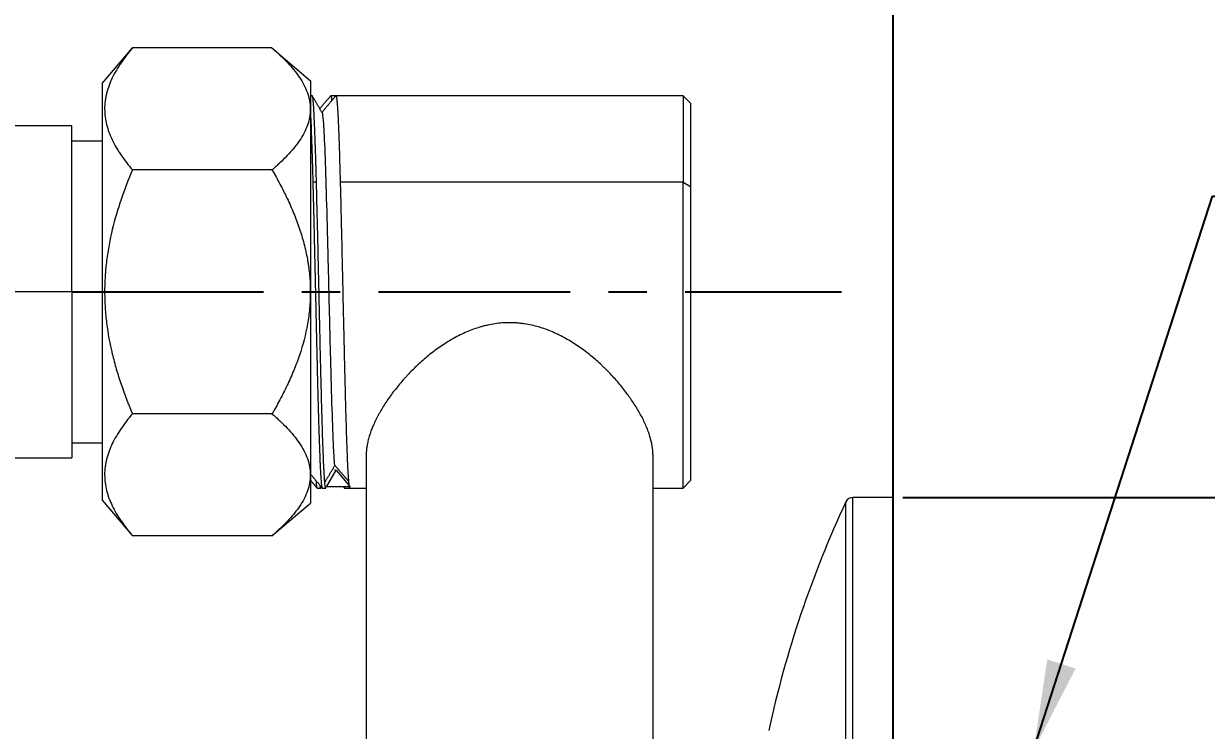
# Model space of a CAD drawing. Header units: millimetres. Extents: x 24958 to 25799, y 1150 to 1745.
# Drawn here: x 25638.9 to 25717.3, y 1353.2 to 1400 of the extents above; entities that cross this region are included whole.
import ezdxf

# ---------------------------------------------------------------- set-up
doc = ezdxf.new("R2010")
doc.units = ezdxf.units.MM
doc.linetypes.add('CENTERX2', pattern=[20.32, 12.7, -2.54, 2.54, -2.54])
for name, color, linetype in [('CENTER', 1, 'CENTERX2'), ('DIM', 3, 'Continuous'), ('벽', 2, 'Continuous')]:
    doc.layers.add(name, color=color, linetype=linetype)
doc.styles.get("Standard").update_dxf_attribs({"font": 'arial.ttf'})
doc.dimstyles.new('ISO-25', dxfattribs={"dimtxt": 7, "dimasz": 5, "dimexe": 1.252, "dimexo": 0.625, "dimgap": 1, "dimtad": 1, "dimtih": 1, "dimtoh": 1, "dimdec": 1, "dimdsep": 46, "dimtxsty": 'Standard', "dimcen": 0, "dimclrd": 3, "dimclre": 3, "dimclrt": 4, "dimadec": 0, "dimazin": 0, "dimtfac": 1, "dimtdec": 1, "dimtmove": 0, "dimatfit": 3, "dimfxl": 1, "dimarcsym": 0})

# ---------------------------------------------------------------- blocks, each defined once
blk = doc.blocks.new('*D67')
at = {"layer": 'Defpoints', "color": 0, "transparency": 16777216}
for p in [(25647.677, 1508.301), (25471.004, 1216.195), (25647.677, 1216.195)]:
    blk.add_point(p, dxfattribs=at)
at = {"layer": 'DIM', "color": 3, "lineweight": -2, "transparency": 16777216}
for p, q in [((25647.052, 1508.301), (25469.752, 1508.301)), ((25471.004, 1502.301), (25471.004, 1367.681)), ((25471.004, 1222.195), (25471.004, 1356.815)), ((25647.052, 1216.195), (25469.752, 1216.195))]:
    blk.add_line(p, q, dxfattribs=at)
at = {"layer": 'DIM', "color": 3, "transparency": 16777216}
for points in [[(25470.004, 1502.301), (25472.004, 1502.301), (25471.004, 1508.301)], [(25470.004, 1222.195), (25472.004, 1222.195), (25471.004, 1216.195)]]:
    blk.add_solid(points, dxfattribs=at)
at = {"layer": 'DIM', "color": 4, "transparency": 16777216, "insert": (25471.004, 1362.248), "char_height": 6, "attachment_point": 5}
blk.add_mtext('(1600)', dxfattribs=at)
blk = doc.blocks.new('*D68')
at = {"layer": 'Defpoints', "color": 0, "transparency": 16777216}
for p in [(25696.555, 1368.603), (25696.555, 1314.603), (25725.232, 1314.603)]:
    blk.add_point(p, dxfattribs=at)
at = {"layer": 'DIM', "color": 3, "lineweight": -2, "transparency": 16777216}
for p, q in [((25697.18, 1368.603), (25726.484, 1368.603)), ((25725.232, 1362.603), (25725.232, 1346.334)), ((25725.232, 1320.603), (25725.232, 1336.872)), ((25697.18, 1314.603), (25726.484, 1314.603))]:
    blk.add_line(p, q, dxfattribs=at)
at = {"layer": 'DIM', "color": 3, "transparency": 16777216}
for points in [[(25724.232, 1362.603), (25726.232, 1362.603), (25725.232, 1368.603)], [(25724.232, 1320.603), (25726.232, 1320.603), (25725.232, 1314.603)]]:
    blk.add_solid(points, dxfattribs=at)
at = {"layer": 'DIM', "color": 4, "transparency": 16777216, "insert": (25725.232, 1341.603), "char_height": 6, "attachment_point": 5}
blk.add_mtext('%%C54', dxfattribs=at)

msp = doc.modelspace()

# ---------------------------------------------------------------- linework, layer by layer
at = {"linetype": 'Continuous', "lineweight": 18, "extrusion": (0, 1, 0)}
for p, q in [((25644.128, 1396.033), (25646.138, 1398.391)), ((25655.383, 1398.391), (25646.138, 1398.391)), ((25655.383, 1398.391), (25657.928, 1396.222)), ((25644.128, 1396.033), (25644.128, 1368.418)), ((25657.928, 1396.222), (25657.928, 1394.346)), ((25658.048, 1395.226), (25657.928, 1395.226)), ((25659.618, 1395.226), (25659.279, 1395.226)), ((25682.628, 1395.226), (25659.621, 1395.226)), ((25682.628, 1395.226), (25682.628, 1389.495)), ((25683.128, 1394.726), (25682.628, 1395.226)), ((25657.928, 1394.346), (25657.928, 1382.224)), ((25642.128, 1393.226), (25622.433, 1393.226)), ((25642.128, 1382.226), (25642.128, 1393.226)), ((25642.128, 1392.226), (25644.128, 1392.226)), ((25655.383, 1390.309), (25646.138, 1390.309)), ((25682.628, 1369.226), (25682.628, 1389.495)), ((25642.128, 1382.226), (25642.128, 1371.226)), ((25657.928, 1382.224), (25657.928, 1370.103)), ((25655.383, 1374.143), (25646.138, 1374.143)), ((25642.128, 1372.226), (25644.128, 1372.226)), ((25622.433, 1371.226), (25642.128, 1371.226)), ((25661.628, 1371.448), (25661.628, 1352.603)), ((25680.628, 1371.448), (25680.628, 1352.603)), ((25657.928, 1370.103), (25657.928, 1368.229)), ((25658.987, 1369.306), (25659.628, 1370.41)), ((25659.628, 1370.41), (25660.56, 1369.306)), ((25660.56, 1369.306), (25658.987, 1369.306)), ((25682.628, 1369.226), (25683.128, 1369.726)), ((25658.372, 1369.226), (25658.612, 1369.226)), ((25658.714, 1369.226), (25658.955, 1369.226)), ((25660.186, 1369.226), (25660.529, 1369.226)), ((25660.528, 1369.226), (25661.629, 1369.226)), ((25680.628, 1369.226), (25682.628, 1369.226)), ((25696.555, 1368.603), (25693.873, 1368.603)), ((25696.555, 1368.603), (25696.555, 1316.204)), ((25644.128, 1368.418), (25646.138, 1366.06)), ((25655.383, 1366.06), (25657.928, 1368.229)), ((25655.383, 1366.06), (25646.138, 1366.06))]:
    msp.add_line(p, q, dxfattribs=at)
at = {"linetype": 'Continuous', "lineweight": 18}
msp.add_line((25683.128, 1394.726), (25683.128, 1369.726), dxfattribs=at)
at = {"linetype": 'Continuous', "lineweight": 13, "extrusion": (0, 1, 0)}
for p, q in [((25658.33, 1389.495), (25658.09, 1389.495)), ((25682.628, 1389.495), (25659.903, 1389.495)), ((25682.628, 1389.495), (25683.128, 1389.216)), ((25642.128, 1382.226), (25622.433, 1382.226)), ((25693.873, 1316.204), (25693.873, 1368.603)), ((25693.42, 1316.475), (25693.42, 1368.315))]:
    msp.add_line(p, q, dxfattribs=at)
at = {"linetype": 'Continuous', "lineweight": 18}
for centre, radius, start, end in [((25693.873, 1368.103), 0.5, 90, 154.94174), ((25758.284, 1337.988), 71.604, 154.94174, 167.76269)]:
    msp.add_arc(centre, radius, start, end, dxfattribs=at)
for points, knots in [([(25646.138, 1398.391), (25645.864, 1398.069), (25645.611, 1397.744), (25645.162, 1397.087), (25644.965, 1396.755), (25644.64, 1396.081), (25644.511, 1395.739), (25644.402, 1395.306), (25644.383, 1395.219), (25644.358, 1395.087), (25644.351, 1395.044), (25644.337, 1394.956), (25644.331, 1394.912), (25644.303, 1394.693), (25644.292, 1394.519), (25644.293, 1394.172), (25644.304, 1393.999), (25644.348, 1393.654), (25644.38, 1393.483), (25644.509, 1392.97), (25644.635, 1392.63), (25644.878, 1392.125), (25644.968, 1391.957), (25645.115, 1391.705), (25645.166, 1391.622), (25645.272, 1391.455), (25645.327, 1391.371), (25645.61, 1390.957), (25645.864, 1390.631), (25646.138, 1390.309)], [0, 0, 0, 0, 0.125, 0.125, 0.25, 0.25, 0.375, 0.375, 0.40625, 0.40625, 0.421875, 0.421875, 0.4375, 0.4375, 0.5, 0.5, 0.5625, 0.5625, 0.625, 0.625, 0.75, 0.75, 0.8125, 0.8125, 0.84375, 0.84375, 0.875, 0.875, 1, 1, 1, 1]), ([(25655.383, 1398.391), (25655.565, 1398.237), (25655.74, 1398.081), (25656.076, 1397.766), (25656.236, 1397.607), (25656.541, 1397.286), (25656.829, 1396.962), (25657.203, 1396.465), (25657.409, 1396.125), (25657.589, 1395.781), (25657.667, 1395.606), (25657.746, 1395.384), (25657.761, 1395.34), (25657.782, 1395.273), (25657.789, 1395.25), (25657.802, 1395.206), (25657.834, 1395.093), (25657.859, 1394.981), (25657.908, 1394.711), (25657.924, 1394.53), (25657.924, 1394.349)], [0, 0, 0, 0, 0.125, 0.125, 0.25, 0.25, 0.375, 0.5, 0.625, 0.625, 0.75, 0.75, 0.78125, 0.78125, 0.796875, 0.796875, 0.8125, 0.875, 0.875, 1, 1, 1, 1]), ([(25658.33, 1389.495), (25658.321, 1389.851), (25658.301, 1390.535), (25658.282, 1391.165), (25658.271, 1391.541), (25658.268, 1391.616), (25658.263, 1391.763), (25658.256, 1391.98), (25658.249, 1392.187), (25658.235, 1392.589), (25658.226, 1392.839), (25658.207, 1393.306), (25658.197, 1393.522), (25658.183, 1393.82), (25658.179, 1393.915), (25658.173, 1394.028), (25658.171, 1394.05), (25658.169, 1394.094), (25658.168, 1394.116), (25658.164, 1394.18), (25658.162, 1394.222), (25658.15, 1394.424), (25658.141, 1394.565), (25658.122, 1394.806), (25658.113, 1394.907), (25658.094, 1395.068), (25658.084, 1395.129), (25658.072, 1395.179), (25658.07, 1395.188), (25658.065, 1395.202), (25658.059, 1395.219), (25658.052, 1395.226), (25658.048, 1395.226)], [0, 0, 0, 0, 0.100523, 0.201045, 0.201045, 0.226176, 0.226176, 0.251307, 0.301568, 0.301568, 0.402091, 0.402091, 0.502613, 0.502613, 0.552874, 0.552874, 0.56544, 0.56544, 0.578005, 0.578005, 0.603136, 0.603136, 0.703658, 0.703658, 0.804181, 0.804181, 0.904704, 0.904704, 0.929834, 0.929834, 0.954965, 1, 1, 1, 1]), ([(25659.279, 1395.226), (25659.279, 1395.226), (25659.28, 1395.226), (25659.29, 1395.223), (25659.299, 1395.2), (25659.318, 1395.113), (25659.327, 1395.049), (25659.337, 1394.957), (25659.338, 1394.948), (25659.339, 1394.94)], [0, 0, 0, 0, 0.024206, 0.024206, 0.489646, 0.489646, 0.955086, 0.955086, 1, 1, 1, 1]), ([(25659.621, 1395.226), (25659.63, 1395.226), (25659.639, 1395.207), (25659.65, 1395.164), (25659.651, 1395.159), (25659.653, 1395.148), (25659.654, 1395.142), (25659.658, 1395.123), (25659.665, 1395.081), (25659.672, 1395.028), (25659.686, 1394.907), (25659.695, 1394.806), (25659.714, 1394.564), (25659.724, 1394.424), (25659.738, 1394.183), (25659.743, 1394.097), (25659.749, 1393.984), (25659.75, 1393.961), (25659.752, 1393.914), (25659.756, 1393.844), (25659.759, 1393.771), (25659.771, 1393.522), (25659.781, 1393.305), (25659.799, 1392.839), (25659.808, 1392.588), (25659.827, 1392.054), (25659.837, 1391.77), (25659.848, 1391.431), (25659.849, 1391.393), (25659.851, 1391.316), (25659.855, 1391.201), (25659.863, 1390.928), (25659.87, 1390.686), (25659.884, 1390.193), (25659.894, 1389.851), (25659.903, 1389.495)], [0, 0, 0, 0, 0.095386, 0.095386, 0.10795, 0.10795, 0.120514, 0.120514, 0.145643, 0.195899, 0.195899, 0.296412, 0.296412, 0.396924, 0.396924, 0.44718, 0.44718, 0.459745, 0.459745, 0.472309, 0.497437, 0.497437, 0.597949, 0.597949, 0.698462, 0.698462, 0.798975, 0.798975, 0.811539, 0.811539, 0.824103, 0.849231, 0.899487, 0.899487, 1, 1, 1, 1]), ([(25657.924, 1394.349), (25657.924, 1394.169), (25657.908, 1393.99), (25657.844, 1393.635), (25657.797, 1393.459), (25657.612, 1392.935), (25657.43, 1392.59), (25657.172, 1392.207), (25657.143, 1392.165), (25657.083, 1392.08), (25656.99, 1391.954), (25656.892, 1391.829), (25656.689, 1391.58), (25656.544, 1391.417), (25656.238, 1391.094), (25656.077, 1390.935), (25655.74, 1390.619), (25655.565, 1390.463), (25655.383, 1390.309)], [0, 0, 0, 0, 0.125, 0.125, 0.25, 0.25, 0.5, 0.5, 0.53125, 0.53125, 0.5625, 0.625, 0.625, 0.75, 0.75, 0.875, 0.875, 1, 1, 1, 1]), ([(25657.928, 1394.101), (25657.93, 1394.07), (25657.932, 1394.039), (25657.935, 1393.984), (25657.936, 1393.961), (25657.938, 1393.914), (25657.942, 1393.844), (25657.945, 1393.771), (25657.957, 1393.522), (25657.966, 1393.305), (25657.985, 1392.839), (25657.995, 1392.588), (25658.014, 1392.054), (25658.023, 1391.77), (25658.034, 1391.431), (25658.035, 1391.393), (25658.037, 1391.316), (25658.041, 1391.201), (25658.049, 1390.928), (25658.056, 1390.686), (25658.07, 1390.193), (25658.08, 1389.851), (25658.09, 1389.495)], [0, 0, 0, 0, 0.031093, 0.031093, 0.053114, 0.053114, 0.075134, 0.119175, 0.119175, 0.29534, 0.29534, 0.471505, 0.471505, 0.64767, 0.64767, 0.669691, 0.669691, 0.691711, 0.735753, 0.823835, 0.823835, 1, 1, 1, 1]), ([(25658.702, 1394.104), (25658.727, 1394.058), (25658.785, 1393.636), (25658.875, 1391.904), (25658.972, 1388.964), (25659.069, 1385.272), (25659.166, 1381.24), (25659.263, 1377.318), (25659.36, 1373.943), (25659.445, 1371.791), (25659.498, 1370.989), (25659.518, 1370.764)], [0, 0, 0, 0, 0.094218, 0.212845, 0.331471, 0.450098, 0.568725, 0.687352, 0.805978, 0.924605, 1, 1, 1, 1]), ([(25646.138, 1390.309), (25645.864, 1389.664), (25645.611, 1389.014), (25645.162, 1387.7), (25644.965, 1387.035), (25644.64, 1385.687), (25644.511, 1385.005), (25644.402, 1384.137), (25644.383, 1383.963), (25644.358, 1383.701), (25644.351, 1383.613), (25644.337, 1383.438), (25644.331, 1383.35), (25644.303, 1382.912), (25644.292, 1382.564), (25644.293, 1381.869), (25644.304, 1381.523), (25644.348, 1380.834), (25644.38, 1380.491), (25644.509, 1379.465), (25644.635, 1378.786), (25644.878, 1377.775), (25644.968, 1377.439), (25645.115, 1376.936), (25645.166, 1376.769), (25645.272, 1376.435), (25645.327, 1376.269), (25645.61, 1375.44), (25645.864, 1374.787), (25646.138, 1374.143)], [0, 0, 0, 0, 0.125, 0.125, 0.25, 0.25, 0.375, 0.375, 0.40625, 0.40625, 0.421875, 0.421875, 0.4375, 0.4375, 0.5, 0.5, 0.5625, 0.5625, 0.625, 0.625, 0.75, 0.75, 0.8125, 0.8125, 0.84375, 0.84375, 0.875, 0.875, 1, 1, 1, 1]), ([(25655.383, 1390.309), (25655.565, 1389.999), (25655.74, 1389.687), (25656.076, 1389.057), (25656.236, 1388.74), (25656.541, 1388.098), (25656.829, 1387.45), (25657.203, 1386.456), (25657.409, 1385.777), (25657.589, 1385.087), (25657.667, 1384.738), (25657.746, 1384.294), (25657.761, 1384.205), (25657.782, 1384.071), (25657.789, 1384.026), (25657.802, 1383.937), (25657.834, 1383.713), (25657.859, 1383.488), (25657.908, 1382.948), (25657.924, 1382.586), (25657.924, 1382.224)], [0, 0, 0, 0, 0.125, 0.125, 0.25, 0.25, 0.375, 0.5, 0.625, 0.625, 0.75, 0.75, 0.78125, 0.78125, 0.796875, 0.796875, 0.8125, 0.875, 0.875, 1, 1, 1, 1]), ([(25658.09, 1389.495), (25658.099, 1389.139), (25658.109, 1388.774), (25658.128, 1388.024), (25658.137, 1387.64), (25658.151, 1387.049), (25658.156, 1386.849), (25658.163, 1386.547), (25658.165, 1386.445), (25658.17, 1386.243), (25658.172, 1386.141), (25658.184, 1385.632), (25658.194, 1385.221), (25658.213, 1384.391), (25658.222, 1383.973), (25658.236, 1383.34), (25658.241, 1383.128), (25658.248, 1382.808), (25658.251, 1382.648), (25658.255, 1382.488), (25658.257, 1382.381), (25658.258, 1382.327), (25658.269, 1381.844), (25658.279, 1381.419), (25658.298, 1380.575), (25658.307, 1380.156), (25658.326, 1379.325), (25658.335, 1378.913), (25658.347, 1378.402), (25658.349, 1378.3), (25658.354, 1378.096), (25658.356, 1377.994), (25658.364, 1377.691), (25658.368, 1377.492), (25658.383, 1376.901), (25658.402, 1376.134), (25658.42, 1375.406), (25658.434, 1374.874), (25658.439, 1374.7), (25658.446, 1374.442), (25658.448, 1374.356), (25658.452, 1374.229), (25658.453, 1374.187), (25658.456, 1374.103), (25658.466, 1373.727), (25658.477, 1373.371), (25658.496, 1372.77), (25658.505, 1372.484), (25658.524, 1371.944), (25658.533, 1371.689), (25658.545, 1371.39), (25658.547, 1371.332), (25658.551, 1371.245), (25658.552, 1371.216), (25658.555, 1371.16), (25658.561, 1371.02), (25658.567, 1370.887), (25658.581, 1370.585), (25658.6, 1370.219), (25658.618, 1369.93), (25658.632, 1369.742), (25658.637, 1369.684), (25658.643, 1369.617), (25658.644, 1369.605), (25658.647, 1369.579), (25658.648, 1369.567), (25658.651, 1369.531), (25658.654, 1369.508), (25658.666, 1369.402), (25658.675, 1369.338), (25658.694, 1369.251), (25658.704, 1369.228), (25658.713, 1369.226), (25658.714, 1369.226), (25658.714, 1369.226)], [0, 0, 0, 0, 0.045349, 0.045349, 0.090699, 0.090699, 0.113374, 0.113374, 0.124711, 0.124711, 0.136048, 0.136048, 0.181398, 0.181398, 0.226747, 0.226747, 0.249422, 0.249422, 0.260759, 0.266428, 0.266428, 0.272096, 0.272096, 0.317446, 0.317446, 0.362795, 0.362795, 0.408145, 0.408145, 0.419482, 0.419482, 0.430819, 0.430819, 0.453494, 0.453494, 0.498844, 0.544193, 0.544193, 0.566868, 0.566868, 0.578205, 0.578205, 0.583874, 0.583874, 0.589542, 0.634892, 0.634892, 0.680241, 0.680241, 0.725591, 0.725591, 0.736928, 0.736928, 0.742597, 0.742597, 0.748265, 0.77094, 0.77094, 0.816289, 0.861639, 0.861639, 0.884314, 0.884314, 0.889982, 0.889982, 0.895651, 0.895651, 0.906988, 0.906988, 0.952338, 0.952338, 0.997687, 0.997687, 1, 1, 1, 1]), ([(25658.955, 1369.226), (25658.952, 1369.226), (25658.942, 1369.233), (25658.932, 1369.263), (25658.923, 1369.302), (25658.922, 1369.311), (25658.918, 1369.33), (25658.913, 1369.36), (25658.908, 1369.396), (25658.898, 1369.476), (25658.884, 1369.605), (25658.863, 1369.86), (25658.85, 1370.071), (25658.84, 1370.246), (25658.834, 1370.337), (25658.829, 1370.435), (25658.826, 1370.501), (25658.824, 1370.535), (25658.816, 1370.706), (25658.809, 1370.853), (25658.795, 1371.164), (25658.781, 1371.493), (25658.761, 1372.04), (25658.747, 1372.44), (25658.737, 1372.753), (25658.734, 1372.86), (25658.728, 1373.024), (25658.727, 1373.079), (25658.723, 1373.19), (25658.715, 1373.469), (25658.699, 1373.99), (25658.679, 1374.723), (25658.658, 1375.493), (25658.645, 1376.032), (25658.636, 1376.377), (25658.634, 1376.447), (25658.631, 1376.586), (25658.629, 1376.656), (25658.624, 1376.867), (25658.621, 1377.009), (25658.61, 1377.435), (25658.597, 1378.01), (25658.576, 1378.891), (25658.562, 1379.489), (25658.549, 1380.094), (25658.542, 1380.4), (25658.533, 1380.786), (25658.532, 1380.863), (25658.528, 1381.017), (25658.523, 1381.249), (25658.518, 1381.48), (25658.508, 1381.942), (25658.494, 1382.557), (25658.473, 1383.475), (25658.46, 1384.085), (25658.45, 1384.541), (25658.445, 1384.769), (25658.439, 1384.996), (25658.436, 1385.148), (25658.434, 1385.224), (25658.426, 1385.601), (25658.419, 1385.898), (25658.405, 1386.483), (25658.391, 1387.06), (25658.371, 1387.899), (25658.357, 1388.441), (25658.344, 1388.975), (25658.337, 1389.237), (25658.33, 1389.495)], [0, 0, 0, 0, 0.014472, 0.047322, 0.047322, 0.055535, 0.055535, 0.063748, 0.080173, 0.080173, 0.113024, 0.145875, 0.178726, 0.178726, 0.195152, 0.203364, 0.203364, 0.211577, 0.211577, 0.244428, 0.244428, 0.277279, 0.31013, 0.342981, 0.342981, 0.359406, 0.359406, 0.367619, 0.367619, 0.375832, 0.408683, 0.441534, 0.474385, 0.507236, 0.507236, 0.515449, 0.515449, 0.523661, 0.523661, 0.540087, 0.540087, 0.572938, 0.605789, 0.63864, 0.63864, 0.671491, 0.671491, 0.679703, 0.679703, 0.687916, 0.704341, 0.704341, 0.737192, 0.770043, 0.802894, 0.802894, 0.81932, 0.827533, 0.827533, 0.835745, 0.835745, 0.868596, 0.868596, 0.901447, 0.934298, 0.967149, 0.967149, 1, 1, 1, 1]), ([(25659.903, 1389.495), (25659.91, 1389.237), (25659.924, 1388.712), (25659.945, 1387.893), (25659.959, 1387.327), (25659.967, 1386.968), (25659.969, 1386.895), (25659.972, 1386.75), (25659.974, 1386.677), (25659.979, 1386.458), (25659.983, 1386.311), (25659.993, 1385.869), (25659.999, 1385.572), (25660.013, 1384.975), (25660.027, 1384.374), (25660.041, 1383.765), (25660.054, 1383.153), (25660.061, 1382.845), (25660.07, 1382.457), (25660.071, 1382.38), (25660.075, 1382.224), (25660.08, 1381.991), (25660.085, 1381.76), (25660.095, 1381.297), (25660.102, 1380.991), (25660.116, 1380.382), (25660.13, 1379.776), (25660.143, 1379.177), (25660.154, 1378.73), (25660.159, 1378.508), (25660.164, 1378.286), (25660.167, 1378.138), (25660.169, 1378.065), (25660.177, 1377.697), (25660.184, 1377.409), (25660.198, 1376.842), (25660.205, 1376.564), (25660.218, 1376.019), (25660.232, 1375.483), (25660.246, 1374.969), (25660.256, 1374.591), (25660.26, 1374.466), (25660.265, 1374.281), (25660.266, 1374.22), (25660.27, 1374.098), (25660.278, 1373.796), (25660.287, 1373.507), (25660.3, 1373.06), (25660.314, 1372.63), (25660.335, 1372.033), (25660.349, 1371.667), (25660.357, 1371.449), (25660.359, 1371.406), (25660.362, 1371.321), (25660.364, 1371.279), (25660.369, 1371.154), (25660.372, 1371.074), (25660.383, 1370.84), (25660.389, 1370.695), (25660.403, 1370.424), (25660.417, 1370.173), (25660.431, 1369.962), (25660.444, 1369.771), (25660.451, 1369.686), (25660.46, 1369.592), (25660.461, 1369.574), (25660.465, 1369.539), (25660.47, 1369.489), (25660.475, 1369.445), (25660.485, 1369.366), (25660.492, 1369.324), (25660.506, 1369.261), (25660.516, 1369.232), (25660.526, 1369.226), (25660.528, 1369.226)], [0, 0, 0, 0, 0.032858, 0.065716, 0.098574, 0.098574, 0.106788, 0.106788, 0.115003, 0.115003, 0.131432, 0.131432, 0.16429, 0.16429, 0.197148, 0.230006, 0.230006, 0.262864, 0.262864, 0.271078, 0.271078, 0.279293, 0.295722, 0.295722, 0.32858, 0.32858, 0.361438, 0.394296, 0.394296, 0.410725, 0.418939, 0.418939, 0.427154, 0.427154, 0.460012, 0.460012, 0.49287, 0.49287, 0.525728, 0.558586, 0.558586, 0.575015, 0.575015, 0.583229, 0.583229, 0.591444, 0.624302, 0.624302, 0.65716, 0.690018, 0.722876, 0.722876, 0.73109, 0.73109, 0.739305, 0.739305, 0.755734, 0.755734, 0.788592, 0.788592, 0.82145, 0.854308, 0.854308, 0.887166, 0.887166, 0.89538, 0.89538, 0.903595, 0.920024, 0.920024, 0.952882, 0.952882, 0.98574, 1, 1, 1, 1]), ([(25657.924, 1382.224), (25657.924, 1381.864), (25657.908, 1381.506), (25657.844, 1380.796), (25657.797, 1380.444), (25657.612, 1379.395), (25657.43, 1378.706), (25657.172, 1377.94), (25657.143, 1377.855), (25657.083, 1377.686), (25656.99, 1377.433), (25656.892, 1377.183), (25656.689, 1376.687), (25656.544, 1376.36), (25656.238, 1375.714), (25656.077, 1375.396), (25655.74, 1374.764), (25655.565, 1374.452), (25655.383, 1374.143)], [0, 0, 0, 0, 0.125, 0.125, 0.25, 0.25, 0.5, 0.5, 0.53125, 0.53125, 0.5625, 0.625, 0.625, 0.75, 0.75, 0.875, 0.875, 1, 1, 1, 1]), ([(25680.628, 1371.448), (25680.628, 1371.632), (25680.611, 1371.824), (25680.545, 1372.222), (25680.496, 1372.43), (25680.399, 1372.751), (25680.362, 1372.86), (25680.302, 1373.027), (25680.28, 1373.082), (25680.236, 1373.195), (25680.213, 1373.252), (25680.093, 1373.536), (25679.982, 1373.767), (25679.736, 1374.231), (25679.6, 1374.465), (25679.377, 1374.818), (25679.299, 1374.937), (25679.178, 1375.114), (25679.137, 1375.173), (25679.053, 1375.292), (25679.011, 1375.351), (25678.795, 1375.646), (25678.612, 1375.88), (25678.227, 1376.34), (25678.024, 1376.567), (25677.706, 1376.902), (25677.597, 1377.013), (25677.43, 1377.178), (25677.374, 1377.232), (25677.26, 1377.341), (25677.203, 1377.395), (25676.913, 1377.662), (25676.674, 1377.869), (25676.179, 1378.264), (25675.925, 1378.454), (25675.398, 1378.813), (25675.126, 1378.982), (25674.703, 1379.218), (25674.559, 1379.293), (25674.34, 1379.402), (25674.266, 1379.437), (25674.118, 1379.505), (25674.044, 1379.538), (25673.67, 1379.698), (25673.366, 1379.809), (25672.744, 1379.99), (25672.426, 1380.061), (25672.061, 1380.115), (25672.02, 1380.121), (25671.939, 1380.131), (25671.816, 1380.146), (25671.532, 1380.172), (25671.289, 1380.181), (25670.803, 1380.181), (25670.48, 1380.157), (25669.998, 1380.086), (25669.838, 1380.056), (25669.638, 1380.012), (25669.598, 1380.003), (25669.518, 1379.984), (25669.399, 1379.955), (25669.281, 1379.922), (25668.89, 1379.808), (25668.586, 1379.698), (25667.992, 1379.444), (25667.703, 1379.3), (25667.349, 1379.103), (25667.279, 1379.063), (25667.139, 1378.981), (25667.069, 1378.939), (25666.863, 1378.811), (25666.728, 1378.723), (25666.33, 1378.452), (25666.074, 1378.262), (25665.581, 1377.867), (25665.343, 1377.661), (25664.883, 1377.237), (25664.661, 1377.019), (25664.394, 1376.738), (25664.341, 1376.681), (25664.237, 1376.568), (25664.082, 1376.397), (25663.934, 1376.225), (25663.646, 1375.88), (25663.464, 1375.649), (25663.123, 1375.183), (25662.963, 1374.949), (25662.74, 1374.597), (25662.668, 1374.479), (25662.565, 1374.303), (25662.515, 1374.215), (25662.466, 1374.127), (25662.434, 1374.068), (25662.418, 1374.038), (25662.278, 1373.774), (25662.167, 1373.543), (25661.976, 1373.092), (25661.895, 1372.871), (25661.796, 1372.548), (25661.767, 1372.442), (25661.73, 1372.285), (25661.718, 1372.233), (25661.697, 1372.129), (25661.688, 1372.078), (25661.645, 1371.825), (25661.628, 1371.632), (25661.628, 1371.448)], [0, 0, 0, 0, 0.03125, 0.03125, 0.0625, 0.0625, 0.078125, 0.078125, 0.085937, 0.085937, 0.09375, 0.09375, 0.125, 0.125, 0.15625, 0.15625, 0.171875, 0.171875, 0.179687, 0.179687, 0.1875, 0.1875, 0.21875, 0.21875, 0.25, 0.25, 0.265625, 0.265625, 0.273437, 0.273437, 0.28125, 0.28125, 0.3125, 0.3125, 0.34375, 0.34375, 0.375, 0.375, 0.390625, 0.390625, 0.398437, 0.398437, 0.40625, 0.40625, 0.4375, 0.4375, 0.46875, 0.46875, 0.472656, 0.472656, 0.476562, 0.484375, 0.5, 0.5, 0.53125, 0.53125, 0.546875, 0.546875, 0.550781, 0.550781, 0.554687, 0.5625, 0.5625, 0.59375, 0.59375, 0.625, 0.625, 0.632812, 0.632812, 0.640625, 0.640625, 0.65625, 0.65625, 0.6875, 0.6875, 0.71875, 0.71875, 0.75, 0.75, 0.757812, 0.757812, 0.765625, 0.78125, 0.78125, 0.8125, 0.8125, 0.84375, 0.84375, 0.859375, 0.859375, 0.867187, 0.871094, 0.871094, 0.875, 0.875, 0.90625, 0.90625, 0.9375, 0.9375, 0.953125, 0.953125, 0.960937, 0.960937, 0.96875, 0.96875, 1, 1, 1, 1]), ([(25646.138, 1374.143), (25645.864, 1373.821), (25645.611, 1373.496), (25645.162, 1372.838), (25644.965, 1372.506), (25644.64, 1371.832), (25644.511, 1371.491), (25644.402, 1371.057), (25644.383, 1370.97), (25644.358, 1370.839), (25644.351, 1370.795), (25644.337, 1370.707), (25644.331, 1370.663), (25644.303, 1370.445), (25644.292, 1370.27), (25644.293, 1369.923), (25644.304, 1369.75), (25644.348, 1369.405), (25644.38, 1369.234), (25644.509, 1368.721), (25644.635, 1368.382), (25644.878, 1367.876), (25644.968, 1367.708), (25645.115, 1367.457), (25645.166, 1367.373), (25645.272, 1367.206), (25645.327, 1367.123), (25645.61, 1366.708), (25645.864, 1366.382), (25646.138, 1366.06)], [0, 0, 0, 0, 0.125, 0.125, 0.25, 0.25, 0.375, 0.375, 0.40625, 0.40625, 0.421875, 0.421875, 0.4375, 0.4375, 0.5, 0.5, 0.5625, 0.5625, 0.625, 0.625, 0.75, 0.75, 0.8125, 0.8125, 0.84375, 0.84375, 0.875, 0.875, 1, 1, 1, 1]), ([(25655.383, 1374.143), (25655.565, 1373.988), (25655.74, 1373.832), (25656.076, 1373.517), (25656.236, 1373.358), (25656.541, 1373.038), (25656.829, 1372.714), (25657.203, 1372.217), (25657.409, 1371.877), (25657.589, 1371.532), (25657.667, 1371.357), (25657.746, 1371.136), (25657.761, 1371.091), (25657.782, 1371.024), (25657.789, 1371.002), (25657.802, 1370.957), (25657.834, 1370.845), (25657.859, 1370.732), (25657.908, 1370.462), (25657.924, 1370.282), (25657.924, 1370.1)], [0, 0, 0, 0, 0.125, 0.125, 0.25, 0.25, 0.375, 0.5, 0.625, 0.625, 0.75, 0.75, 0.78125, 0.78125, 0.796875, 0.796875, 0.8125, 0.875, 0.875, 1, 1, 1, 1]), ([(25657.924, 1370.1), (25657.924, 1369.92), (25657.908, 1369.741), (25657.844, 1369.387), (25657.797, 1369.21), (25657.612, 1368.686), (25657.43, 1368.341), (25657.172, 1367.958), (25657.143, 1367.916), (25657.083, 1367.831), (25656.99, 1367.705), (25656.892, 1367.58), (25656.689, 1367.332), (25656.544, 1367.168), (25656.238, 1366.846), (25656.077, 1366.686), (25655.74, 1366.371), (25655.565, 1366.215), (25655.383, 1366.06)], [0, 0, 0, 0, 0.125, 0.125, 0.25, 0.25, 0.5, 0.5, 0.53125, 0.53125, 0.5625, 0.625, 0.625, 0.75, 0.75, 0.875, 0.875, 1, 1, 1, 1]), ([(25658.295, 1369.689), (25658.302, 1369.601), (25658.309, 1369.526), (25658.326, 1369.383), (25658.335, 1369.322), (25658.347, 1369.273), (25658.349, 1369.264), (25658.354, 1369.249), (25658.356, 1369.243), (25658.363, 1369.23), (25658.367, 1369.226), (25658.372, 1369.226)], [0, 0, 0, 0, 0.285795, 0.285795, 0.652435, 0.652435, 0.744095, 0.744095, 0.835754, 0.835754, 1, 1, 1, 1]), ([(25658.612, 1369.226), (25658.607, 1369.226), (25658.595, 1369.24), (25658.581, 1369.295), (25658.573, 1369.347), (25658.571, 1369.358)], [0, 0, 0, 0, 0.377822, 0.873977, 1, 1, 1, 1])]:
    msp.add_open_spline(points, degree=3, knots=knots, dxfattribs=at)
for points, degree in [([(25658.706, 1394.097), (25658.38, 1394.659), (25658.055, 1395.222)], 2), ([(25659.278, 1395.229), (25658.915, 1394.796), (25658.551, 1394.364)], 2), ([(25659.619, 1395.227), (25659.155, 1394.675), (25658.691, 1394.122)], 2), ([(25657.968, 1370.11), (25658.341, 1369.667), (25658.713, 1369.223)], 2), ([(25658.881, 1369.599), (25659.206, 1370.143), (25659.53, 1370.687)], 2), ([(25659.513, 1370.77), (25659.985, 1370.226), (25660.457, 1369.681)], 2), ([(25659.554, 1370.46), (25659.579, 1370.314), (25659.604, 1370.298), (25659.628, 1370.41)], 3), ([(25657.928, 1369.749), (25658.15, 1369.485), (25658.372, 1369.221)], 2), ([(25658.62, 1369.229), (25658.638, 1369.26), (25658.656, 1369.291)], 2), ([(25660.114, 1369.306), (25660.149, 1369.265), (25660.184, 1369.223)], 2)]:
    msp.add_open_spline(points, degree=degree, dxfattribs=at)
at = {"layer": 'CENTER'}
msp.add_line((25642.128, 1382.226), (25693.128, 1382.226), dxfattribs=at)
at = {"layer": '벽'}
msp.add_line((25696.555, 1216.195), (25696.555, 1679.347), dxfattribs=at)

# ---------------------------------------------------------------- dimensions: what is measured, and where the dimension line sits
at = {"layer": 'DIM', "color": 3}
for base, p1, p2, text, picture, middle in [((25471.004, 1216.195), (25647.677, 1508.301), (25647.677, 1216.195), '(1600)', '*D67', (25471.004, 1362.248)), ((25725.232, 1314.603), (25696.555, 1368.603), (25696.555, 1314.603), '%%C<>', '*D68', (25725.232, 1341.603))]:
    dim = msp.add_linear_dim(base=base, p1=p1, p2=p2, angle=90, text=text, dimstyle='ISO-25', override={"dimtxt": 6, "dimasz": 6, "dimgap": 1.5, "dimtad": 0}, dxfattribs=at)
    dim.commit()
    dim.dimension.update_dxf_attribs({"geometry": picture, "text_midpoint": middle})

# ---------------------------------------------------------------- leaders
msp.add_leader([(25705.856, 1351.853), (25717.705, 1388.57), (25751.763, 1388.57)], dimstyle='ISO-25', override={"dimtxt": 6, "dimasz": 6, "dimgap": 1.5, "dimtad": 0}, dxfattribs=at)

doc.saveas('drawing.dxf')
